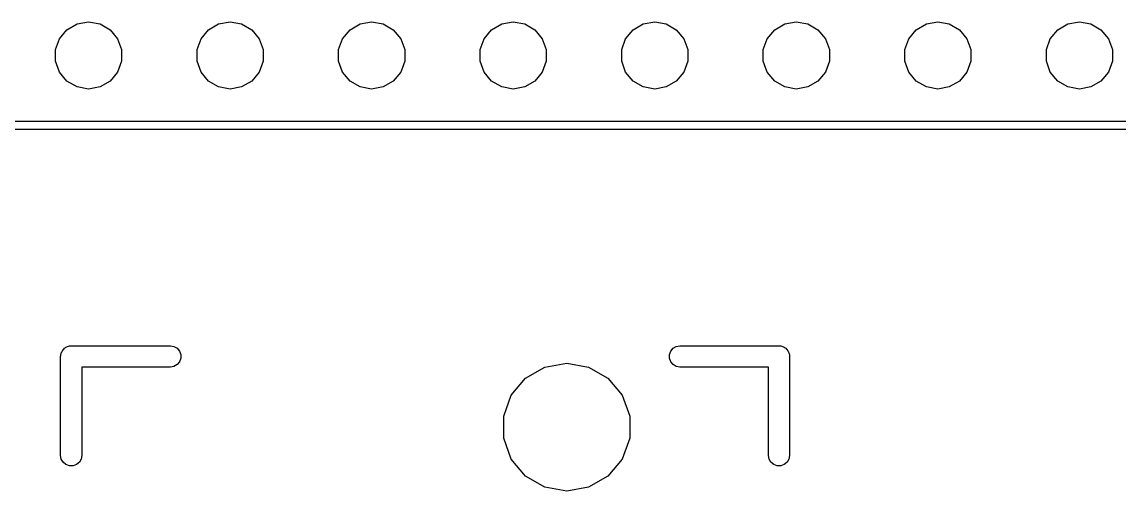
# Model space of a CAD drawing. Header units: millimetres. Extents: x 37 to 156, y -137 to -19.
# Drawn here: x 118.76 to 138.45, y -46.07 to -37.64 of the extents above; entities that cross this region are included whole.
import ezdxf

# ---------------------------------------------------------------- set-up
doc = ezdxf.new("R2010")
doc.units = ezdxf.units.MM
doc.layers.add('BLACK', color=7, linetype='Continuous')

# ---------------------------------------------------------------- blocks, each defined once
blk = doc.blocks.new('hhskb2-F.SilkS')
at = {"layer": 'BLACK'}
for p, q in [((119.438, -37.9449), (119.573, -37.7846)), ((119.573, -37.7846), (119.754, -37.68)), ((119.754, -37.68), (119.96, -37.6437)), ((119.96, -37.6437), (120.166, -37.68)), ((120.166, -37.68), (120.347, -37.7846)), ((120.347, -37.7846), (120.482, -37.9449)), ((121.978, -37.9449), (122.113, -37.7846)), ((122.113, -37.7846), (122.294, -37.68)), ((122.294, -37.68), (122.5, -37.6437)), ((122.5, -37.6437), (122.706, -37.68)), ((122.706, -37.68), (122.887, -37.7846)), ((122.887, -37.7846), (123.022, -37.9449)), ((124.518, -37.9449), (124.653, -37.7846)), ((124.653, -37.7846), (124.834, -37.68)), ((124.834, -37.68), (125.04, -37.6437)), ((125.04, -37.6437), (125.246, -37.68)), ((125.246, -37.68), (125.427, -37.7846)), ((125.427, -37.7846), (125.562, -37.9449)), ((127.058, -37.9449), (127.193, -37.7846)), ((127.193, -37.7846), (127.374, -37.68)), ((127.374, -37.68), (127.58, -37.6437)), ((127.58, -37.6437), (127.786, -37.68)), ((127.786, -37.68), (127.967, -37.7846)), ((127.967, -37.7846), (128.102, -37.9449)), ((129.598, -37.9449), (129.733, -37.7846)), ((129.733, -37.7846), (129.914, -37.68)), ((129.914, -37.68), (130.12, -37.6437)), ((130.12, -37.6437), (130.326, -37.68)), ((130.326, -37.68), (130.507, -37.7846)), ((130.507, -37.7846), (130.642, -37.9449)), ((132.138, -37.9449), (132.273, -37.7846)), ((132.273, -37.7846), (132.454, -37.68)), ((132.454, -37.68), (132.66, -37.6437)), ((132.66, -37.6437), (132.866, -37.68)), ((132.866, -37.68), (133.047, -37.7846)), ((133.047, -37.7846), (133.182, -37.9449)), ((134.678, -37.9449), (134.813, -37.7846)), ((134.813, -37.7846), (134.994, -37.68)), ((134.994, -37.68), (135.2, -37.6437)), ((135.2, -37.6437), (135.406, -37.68)), ((135.406, -37.68), (135.587, -37.7846)), ((135.587, -37.7846), (135.722, -37.9449)), ((137.218, -37.9449), (137.353, -37.7846)), ((137.353, -37.7846), (137.534, -37.68)), ((137.534, -37.68), (137.74, -37.6437)), ((137.74, -37.6437), (137.946, -37.68)), ((137.946, -37.68), (138.127, -37.7846)), ((138.127, -37.7846), (138.262, -37.9449)), ((119.367, -38.1414), (119.438, -37.9449)), ((120.482, -37.9449), (120.553, -38.1414)), ((121.907, -38.1414), (121.978, -37.9449)), ((123.022, -37.9449), (123.093, -38.1414)), ((124.447, -38.1414), (124.518, -37.9449)), ((125.562, -37.9449), (125.633, -38.1414)), ((126.987, -38.1414), (127.058, -37.9449)), ((128.102, -37.9449), (128.173, -38.1414)), ((129.527, -38.1414), (129.598, -37.9449)), ((130.642, -37.9449), (130.713, -38.1414)), ((132.067, -38.1414), (132.138, -37.9449)), ((133.182, -37.9449), (133.253, -38.1414)), ((134.607, -38.1414), (134.678, -37.9449)), ((135.722, -37.9449), (135.793, -38.1414)), ((137.147, -38.1414), (137.218, -37.9449)), ((138.262, -37.9449), (138.333, -38.1414)), ((119.367, -38.3506), (119.367, -38.1414)), ((120.553, -38.1414), (120.553, -38.3506)), ((121.907, -38.3506), (121.907, -38.1414)), ((123.093, -38.1414), (123.093, -38.3506)), ((124.447, -38.3506), (124.447, -38.1414)), ((125.633, -38.1414), (125.633, -38.3506)), ((126.987, -38.3506), (126.987, -38.1414)), ((128.173, -38.1414), (128.173, -38.3506)), ((129.527, -38.3506), (129.527, -38.1414)), ((130.713, -38.1414), (130.713, -38.3506)), ((132.067, -38.3506), (132.067, -38.1414)), ((133.253, -38.1414), (133.253, -38.3506)), ((134.607, -38.3506), (134.607, -38.1414)), ((135.793, -38.1414), (135.793, -38.3506)), ((137.147, -38.3506), (137.147, -38.1414)), ((138.333, -38.1414), (138.333, -38.3506)), ((119.438, -38.5471), (119.367, -38.3506)), ((120.553, -38.3506), (120.482, -38.5471)), ((121.978, -38.5471), (121.907, -38.3506)), ((123.093, -38.3506), (123.022, -38.5471)), ((124.518, -38.5471), (124.447, -38.3506)), ((125.633, -38.3506), (125.562, -38.5471)), ((127.058, -38.5471), (126.987, -38.3506)), ((128.173, -38.3506), (128.102, -38.5471)), ((129.598, -38.5471), (129.527, -38.3506)), ((130.713, -38.3506), (130.642, -38.5471)), ((132.138, -38.5471), (132.067, -38.3506)), ((133.253, -38.3506), (133.182, -38.5471)), ((134.678, -38.5471), (134.607, -38.3506)), ((135.793, -38.3506), (135.722, -38.5471)), ((137.218, -38.5471), (137.147, -38.3506)), ((138.333, -38.3506), (138.262, -38.5471)), ((119.573, -38.7074), (119.438, -38.5471)), ((120.482, -38.5471), (120.347, -38.7074)), ((122.113, -38.7074), (121.978, -38.5471)), ((123.022, -38.5471), (122.887, -38.7074)), ((124.653, -38.7074), (124.518, -38.5471)), ((125.562, -38.5471), (125.427, -38.7074)), ((127.193, -38.7074), (127.058, -38.5471)), ((128.102, -38.5471), (127.967, -38.7074)), ((129.733, -38.7074), (129.598, -38.5471)), ((130.642, -38.5471), (130.507, -38.7074)), ((132.273, -38.7074), (132.138, -38.5471)), ((133.182, -38.5471), (133.047, -38.7074)), ((134.813, -38.7074), (134.678, -38.5471)), ((135.722, -38.5471), (135.587, -38.7074)), ((137.353, -38.7074), (137.218, -38.5471)), ((138.262, -38.5471), (138.127, -38.7074)), ((119.754, -38.812), (119.573, -38.7074)), ((120.347, -38.7074), (120.166, -38.812)), ((122.294, -38.812), (122.113, -38.7074)), ((122.887, -38.7074), (122.706, -38.812)), ((124.834, -38.812), (124.653, -38.7074)), ((125.427, -38.7074), (125.246, -38.812)), ((127.374, -38.812), (127.193, -38.7074)), ((127.967, -38.7074), (127.786, -38.812)), ((129.914, -38.812), (129.733, -38.7074)), ((130.507, -38.7074), (130.326, -38.812)), ((132.454, -38.812), (132.273, -38.7074)), ((133.047, -38.7074), (132.866, -38.812)), ((134.994, -38.812), (134.813, -38.7074)), ((135.587, -38.7074), (135.406, -38.812)), ((137.534, -38.812), (137.353, -38.7074)), ((138.127, -38.7074), (137.946, -38.812)), ((119.96, -38.8483), (119.754, -38.812)), ((120.166, -38.812), (119.96, -38.8483)), ((122.5, -38.8483), (122.294, -38.812)), ((122.706, -38.812), (122.5, -38.8483)), ((125.04, -38.8483), (124.834, -38.812)), ((125.246, -38.812), (125.04, -38.8483)), ((127.58, -38.8483), (127.374, -38.812)), ((127.786, -38.812), (127.58, -38.8483)), ((130.12, -38.8483), (129.914, -38.812)), ((130.326, -38.812), (130.12, -38.8483)), ((132.66, -38.8483), (132.454, -38.812)), ((132.866, -38.812), (132.66, -38.8483)), ((135.2, -38.8483), (134.994, -38.812)), ((135.406, -38.812), (135.2, -38.8483)), ((137.74, -38.8483), (137.534, -38.812)), ((137.946, -38.812), (137.74, -38.8483)), ((106.375, -39.425), (154.225, -39.425)), ((154.3, -39.575), (106.3, -39.575)), ((119.517, -43.5168), (119.528, -43.5041)), ((119.528, -43.5041), (119.542, -43.4957)), ((119.542, -43.4957), (119.555, -43.485)), ((119.555, -43.485), (119.57, -43.4793)), ((119.57, -43.4793), (119.585, -43.471)), ((119.585, -43.471), (119.601, -43.4681)), ((119.601, -43.4681), (119.617, -43.4624)), ((119.617, -43.4624), (119.634, -43.4624)), ((119.634, -43.4624), (119.65, -43.4595)), ((119.65, -43.4595), (121.428, -43.4595)), ((121.428, -43.4595), (121.493, -43.471)), ((121.493, -43.471), (121.55, -43.5041)), ((121.55, -43.5041), (121.593, -43.5547)), ((130.407, -43.5547), (130.45, -43.5041)), ((130.45, -43.5041), (130.507, -43.471)), ((130.507, -43.471), (130.572, -43.4595)), ((130.572, -43.4595), (132.35, -43.4595)), ((132.35, -43.4595), (132.366, -43.4624)), ((132.366, -43.4624), (132.383, -43.4624)), ((132.383, -43.4624), (132.399, -43.4681)), ((132.399, -43.4681), (132.415, -43.471)), ((132.415, -43.471), (132.43, -43.4793)), ((132.43, -43.4793), (132.445, -43.485)), ((132.445, -43.485), (132.458, -43.4957)), ((132.458, -43.4957), (132.472, -43.5041)), ((132.472, -43.5041), (132.483, -43.5168)), ((119.459, -43.65), (119.462, -43.6336)), ((119.459, -45.428), (119.459, -43.65)), ((119.462, -43.6169), (119.468, -43.6013)), ((119.462, -43.6336), (119.462, -43.6169)), ((119.468, -43.6013), (119.471, -43.5848)), ((119.471, -43.5848), (119.479, -43.5704)), ((119.479, -43.5704), (119.485, -43.5547)), ((119.485, -43.5547), (119.496, -43.542)), ((119.496, -43.542), (119.504, -43.5275)), ((119.504, -43.5275), (119.517, -43.5168)), ((121.593, -43.5547), (121.616, -43.6169)), ((121.616, -43.6831), (121.593, -43.7452)), ((121.616, -43.6169), (121.616, -43.6831)), ((130.384, -43.6169), (130.407, -43.5547)), ((130.384, -43.6831), (130.384, -43.6169)), ((130.407, -43.7452), (130.384, -43.6831)), ((132.483, -43.5168), (132.496, -43.5275)), ((132.496, -43.5275), (132.504, -43.542)), ((132.504, -43.542), (132.515, -43.5547)), ((132.515, -43.5547), (132.521, -43.5704)), ((132.521, -43.5704), (132.529, -43.5848)), ((132.529, -43.5848), (132.532, -43.6013)), ((132.532, -43.6013), (132.538, -43.6169)), ((132.538, -43.6169), (132.538, -43.6336)), ((132.538, -43.6336), (132.54, -43.65)), ((132.54, -43.65), (132.54, -45.428)), ((121.428, -43.8405), (119.84, -43.8405)), ((119.84, -43.8405), (119.84, -45.428)), ((121.493, -43.829), (121.428, -43.8405)), ((121.55, -43.7959), (121.493, -43.829)), ((121.593, -43.7452), (121.55, -43.7959)), ((127.802, -44.0411), (128.148, -43.8418)), ((128.148, -43.8418), (128.54, -43.7726)), ((128.54, -43.7726), (128.932, -43.8418)), ((128.932, -43.8418), (129.278, -44.0411)), ((130.45, -43.7959), (130.407, -43.7452)), ((130.507, -43.829), (130.45, -43.7959)), ((130.572, -43.8405), (130.507, -43.829)), ((132.159, -43.8405), (130.572, -43.8405)), ((132.159, -45.428), (132.159, -43.8405)), ((127.546, -44.3463), (127.802, -44.0411)), ((129.278, -44.0411), (129.534, -44.3463)), ((127.41, -44.7208), (127.546, -44.3463)), ((129.534, -44.3463), (129.67, -44.7208)), ((127.41, -45.1192), (127.41, -44.7208)), ((129.67, -44.7208), (129.67, -45.1192)), ((127.546, -45.4937), (127.41, -45.1192)), ((129.67, -45.1192), (129.534, -45.4937)), ((119.471, -45.4932), (119.459, -45.428)), ((119.84, -45.428), (119.829, -45.4932)), ((132.171, -45.4932), (132.159, -45.428)), ((132.54, -45.428), (132.529, -45.4932)), ((119.504, -45.5505), (119.471, -45.4932)), ((119.555, -45.593), (119.504, -45.5505)), ((119.617, -45.6156), (119.555, -45.593)), ((119.683, -45.6156), (119.617, -45.6156)), ((119.745, -45.593), (119.683, -45.6156)), ((119.796, -45.5505), (119.745, -45.593)), ((119.829, -45.4932), (119.796, -45.5505)), ((127.802, -45.7989), (127.546, -45.4937)), ((129.534, -45.4937), (129.278, -45.7989)), ((132.204, -45.5505), (132.171, -45.4932)), ((132.255, -45.593), (132.204, -45.5505)), ((132.317, -45.6156), (132.255, -45.593)), ((132.383, -45.6156), (132.317, -45.6156)), ((132.445, -45.593), (132.383, -45.6156)), ((132.496, -45.5505), (132.445, -45.593)), ((132.529, -45.4932), (132.496, -45.5505)), ((128.148, -45.9982), (127.802, -45.7989)), ((129.278, -45.7989), (128.932, -45.9982)), ((128.54, -46.0674), (128.148, -45.9982)), ((128.932, -45.9982), (128.54, -46.0674))]:
    blk.add_line(p, q, dxfattribs=at)

msp = doc.modelspace()

# ---------------------------------------------------------------- block references
msp.add_blockref('hhskb2-F.SilkS', (0, 0))

doc.saveas('drawing.dxf')
